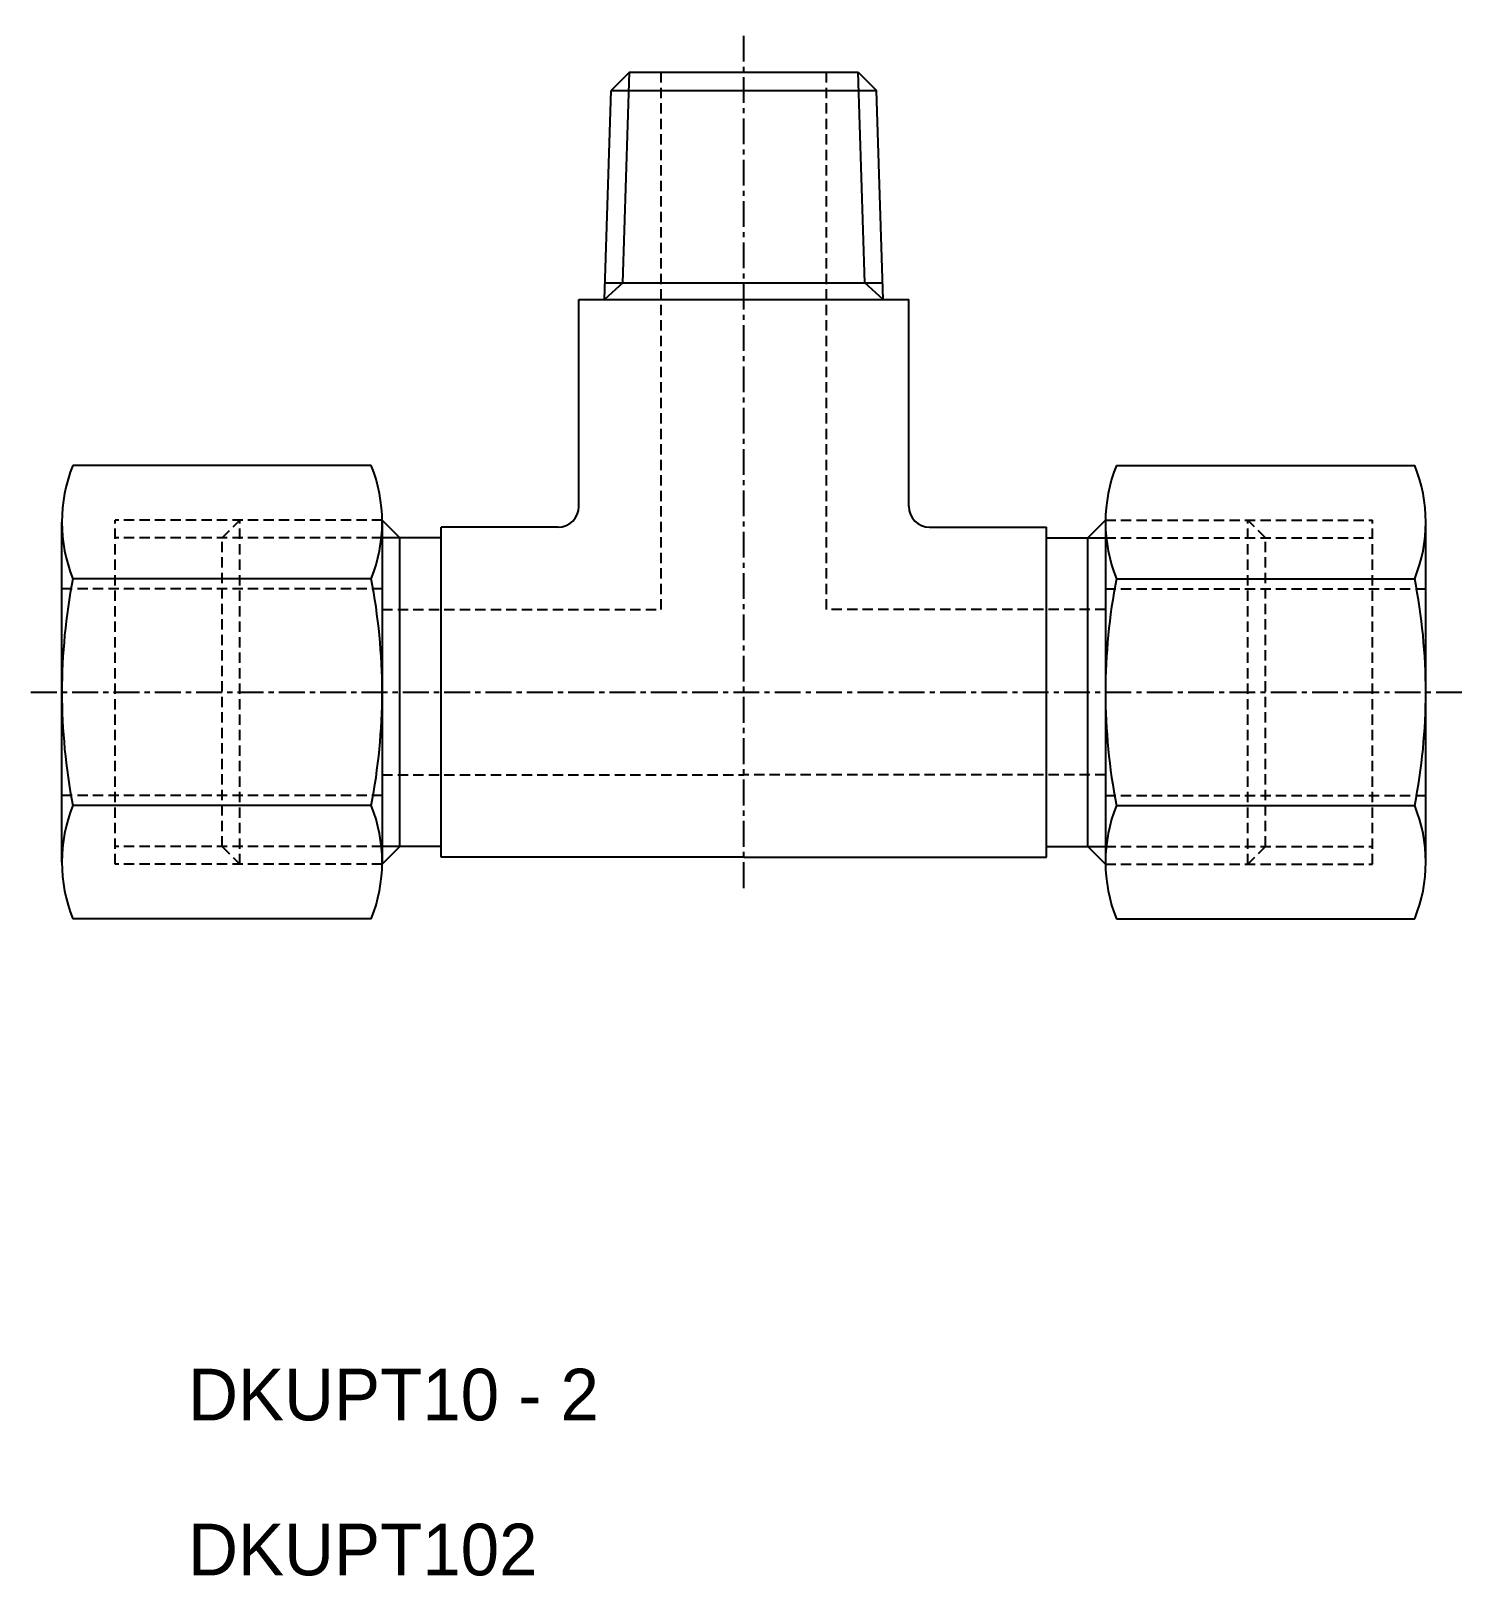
# Model space of a CAD drawing. Extents: x 180.3 to 249.8, y 144.6 to 219.4.
import ezdxf

# ---------------------------------------------------------------- set-up
doc = ezdxf.new("R2010")
doc.units = 0
doc.linetypes.add('CENTER', pattern=[2, 1.25, -0.25, 0.25, -0.25])
doc.linetypes.add('DASHED', pattern=[0.75, 0.5, -0.25])
doc.layers.get('0').update_dxf_attribs({"linetype": 'CONTINUOUS'})
doc.layers.add('CENTER', color=1, linetype='CENTER')

msp = doc.modelspace()

# ---------------------------------------------------------------- linework, layer by layer
for p, q in [((209.285, 217.38), (208.402, 216.497)), ((209.285, 217.38), (220.355, 217.38)), ((220.355, 217.38), (221.239, 216.497)), ((208.085, 206.38), (208.402, 216.497)), ((208.402, 216.497), (221.239, 216.497)), ((221.555, 206.38), (221.239, 216.497)), ((208.111, 207.184), (221.53, 207.184)), ((206.835, 206.38), (222.805, 206.38)), ((206.835, 196.365), (206.835, 206.38)), ((222.805, 196.365), (222.805, 206.38)), ((196.787, 198.35), (182.353, 198.35)), ((232.853, 198.35), (247.287, 198.35)), ((181.82, 187.38), (181.82, 195.608)), ((198.176, 194.855), (197.32, 195.711)), ((197.32, 195.608), (197.32, 187.38)), ((205.835, 195.365), (200.176, 195.365)), ((200.176, 179.396), (200.176, 195.365)), ((223.805, 195.365), (229.464, 195.365)), ((229.464, 179.396), (229.464, 195.365)), ((231.464, 194.855), (232.32, 195.711)), ((232.32, 195.608), (232.32, 187.38)), ((247.82, 187.38), (247.82, 195.608)), ((198.176, 179.905), (198.176, 194.855)), ((200.176, 194.855), (198.176, 194.855)), ((229.464, 194.855), (231.464, 194.855)), ((231.464, 179.905), (231.464, 194.855)), ((196.787, 192.865), (182.353, 192.865)), ((232.853, 192.865), (247.287, 192.865)), ((181.82, 179.153), (181.82, 187.38)), ((197.32, 187.38), (197.32, 179.153)), ((232.32, 187.38), (232.32, 179.153)), ((247.82, 179.153), (247.82, 187.38)), ((196.787, 181.895), (182.353, 181.895)), ((232.853, 181.895), (247.287, 181.895)), ((198.176, 179.905), (197.32, 179.049)), ((200.176, 179.905), (198.176, 179.905)), ((229.464, 179.905), (231.464, 179.905)), ((231.464, 179.905), (232.32, 179.049)), ((214.82, 179.396), (200.176, 179.396)), ((214.82, 179.396), (229.464, 179.396)), ((196.787, 176.411), (182.353, 176.411)), ((232.853, 176.411), (247.287, 176.411))]:
    msp.add_line(p, q)
at = {"color": 3, "linetype": 'CONTINUOUS'}
for p, q in [((208.957, 207.184), (209.285, 217.38)), ((220.683, 207.184), (220.355, 217.38)), ((208.957, 207.184), (208.085, 206.38)), ((221.555, 206.38), (220.683, 207.184)), ((198.176, 194.855), (197.32, 194.855)), ((231.464, 194.855), (232.32, 194.855)), ((198.176, 179.905), (197.32, 179.905)), ((231.464, 179.905), (232.32, 179.905))]:
    msp.add_line(p, q, dxfattribs=at)
at = {"color": 3, "linetype": 'DASHED'}
for p, q in [((210.82, 191.38), (210.82, 217.38)), ((218.82, 191.38), (218.82, 217.38)), ((184.404, 179.049), (184.404, 195.711)), ((197.32, 195.711), (184.404, 195.711)), ((189.57, 194.855), (190.426, 195.711)), ((190.426, 179.049), (190.426, 195.711)), ((232.32, 195.711), (245.237, 195.711)), ((239.214, 179.049), (239.214, 195.711)), ((240.07, 194.855), (239.214, 195.711)), ((245.237, 179.049), (245.237, 195.711)), ((197.32, 194.855), (184.404, 194.855)), ((189.57, 179.905), (189.57, 194.855)), ((232.32, 194.855), (245.237, 194.855)), ((240.07, 179.905), (240.07, 194.855)), ((197.32, 192.38), (181.82, 192.38)), ((232.32, 192.38), (247.82, 192.38)), ((197.32, 191.38), (210.82, 191.38)), ((232.32, 191.38), (218.82, 191.38)), ((197.32, 183.38), (214.82, 183.38)), ((232.32, 183.38), (214.82, 183.38)), ((197.32, 182.38), (181.82, 182.38)), ((232.32, 182.38), (247.82, 182.38)), ((197.32, 179.905), (184.404, 179.905)), ((189.57, 179.905), (190.426, 179.049)), ((232.32, 179.905), (245.237, 179.905)), ((240.07, 179.905), (239.214, 179.049)), ((197.32, 179.049), (184.404, 179.049)), ((232.32, 179.049), (245.237, 179.049))]:
    msp.add_line(p, q, dxfattribs=at)
for centre, radius, start, end in [((189.145, 195.608), 7.325, 158.01264, 201.98736), ((189.995, 195.608), 7.325, 338.01264, 21.98736), ((239.645, 195.608), 7.325, 158.01264, 201.98736), ((240.495, 195.608), 7.325, 338.01264, 21.98736), ((205.835, 196.365), 1, 270, 0), ((223.805, 196.365), 1, 180, 270), ((210.32, 187.38), 28.5, 168.9042, 191.0958), ((168.82, 187.38), 28.5, 348.9042, 11.0958), ((260.82, 187.38), 28.5, 168.9042, 191.0958), ((219.32, 187.38), 28.5, 348.9042, 11.0958), ((189.145, 179.153), 7.325, 158.01264, 201.98736), ((189.995, 179.153), 7.325, 338.01264, 21.98736), ((239.645, 179.153), 7.325, 158.01264, 201.98736), ((240.495, 179.153), 7.325, 338.01264, 21.98736)]:
    msp.add_arc(centre, radius, start, end)
at = {"layer": 'CENTER', "color": 1, "linetype": 'CENTER'}
for p, q in [((214.82, 177.896), (214.82, 219.38)), ((180.32, 187.38), (249.82, 187.38))]:
    msp.add_line(p, q, dxfattribs=at)

# ---------------------------------------------------------------- texts
for s, p in [('DKUPT10 - 2', (187.929, 152.139)), ('DKUPT102', (187.929, 144.639))]:
    msp.add_text(s, height=2.5).set_placement(p)

doc.saveas('drawing.dxf')
